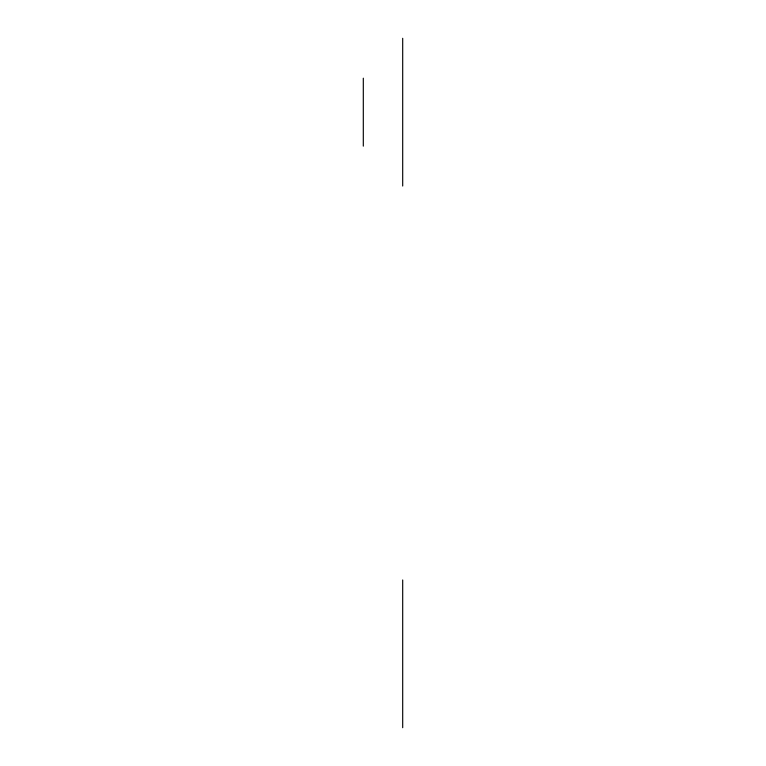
<?xml version="1.0" encoding="UTF-8"?>
<svg xmlns="http://www.w3.org/2000/svg" width="766" height="766" viewBox="0 0 766 766"><rect width="100%" height="100%" fill="white"/><g stroke="black" fill="none" stroke-linecap="round" stroke-linejoin="round"><path stroke-width="1.15" d="M402.696 38.3L402.696 186.033M402.696 579.967L402.696 727.7M363.304 78.189L363.304 146.143"/></g></svg>
